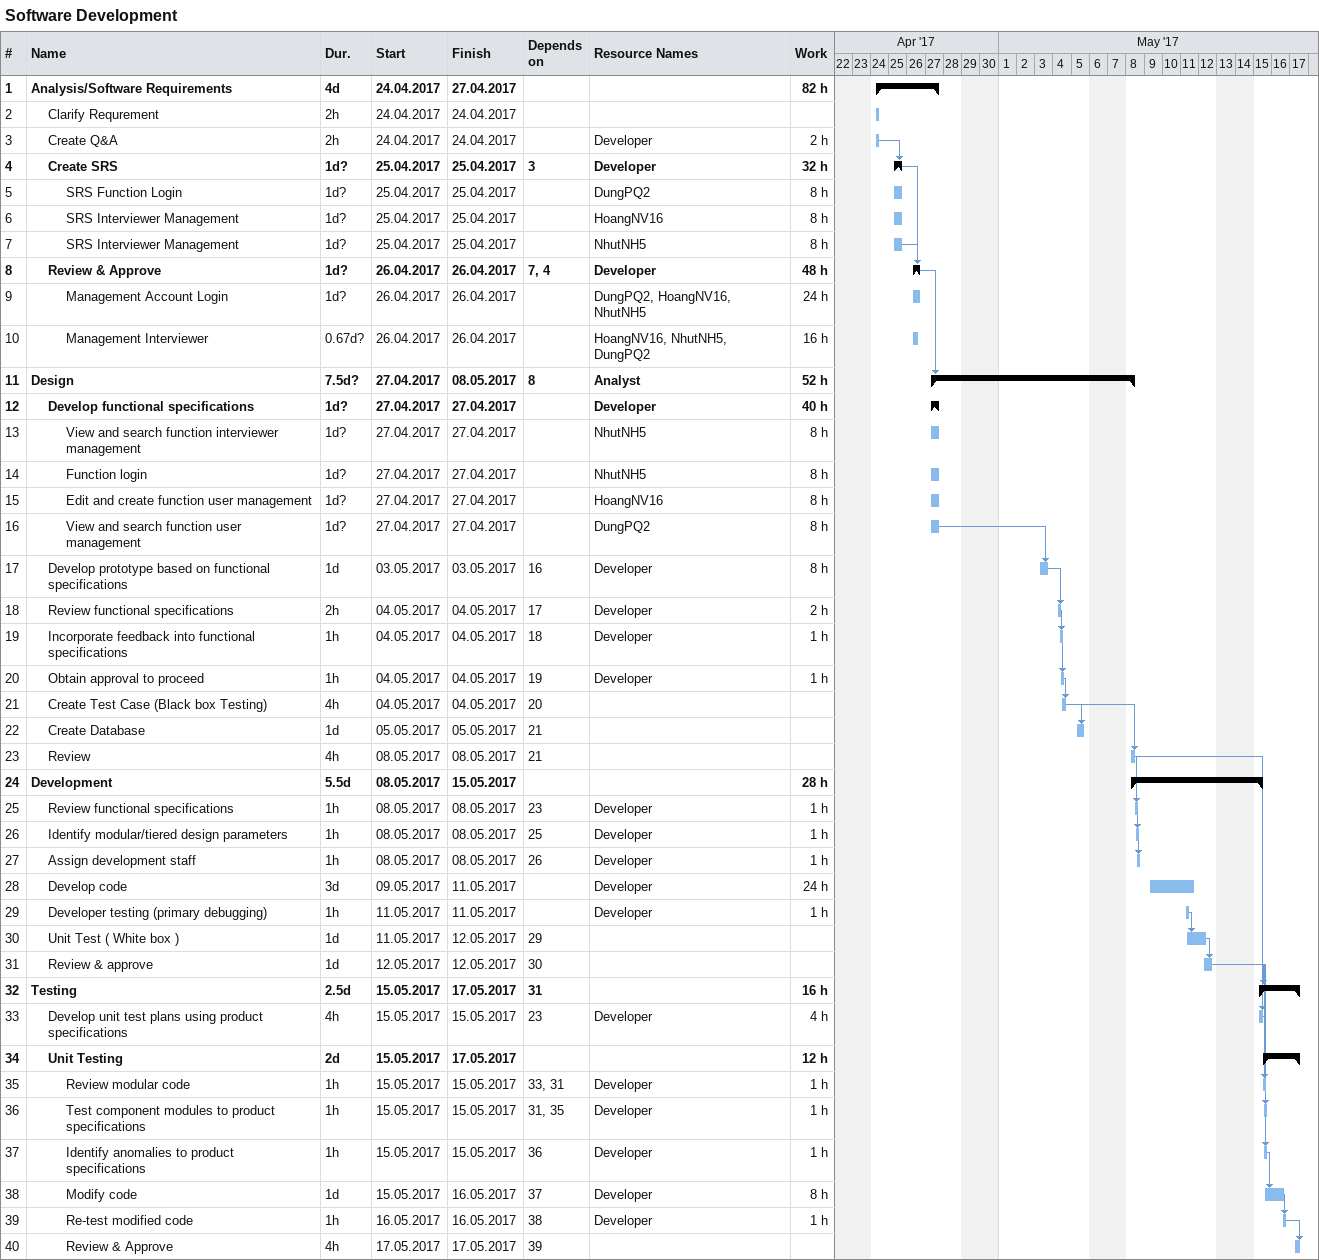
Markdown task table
Software Development

| ID | Level | Task | Duration | Start | Finish | Predecessors | Resources | Work (h) |
|---|---|---|---|---|---|---|---|---|
| 1 | 1 | **Analysis/Software Requirements** | 4d | 2017-04-24 | 2017-04-27 |  |  | 82 |
| 2 | 2 | Clarify Requrement | 2h | 2017-04-24 | 2017-04-24 |  |  |  |
| 3 | 2 | Create Q&A | 2h | 2017-04-24 | 2017-04-24 |  | Developer | 2 |
| 4 | 2 | **Create SRS** | 1d? | 2017-04-25 | 2017-04-25 | 3 | Developer | 32 |
| 5 | 3 | SRS Function Login | 1d? | 2017-04-25 | 2017-04-25 |  | DungPQ2 | 8 |
| 6 | 3 | SRS Interviewer Management | 1d? | 2017-04-25 | 2017-04-25 |  | HoangNV16 | 8 |
| 7 | 3 | SRS Interviewer Management | 1d? | 2017-04-25 | 2017-04-25 |  | NhutNH5 | 8 |
| 8 | 2 | **Review & Approve** | 1d? | 2017-04-26 | 2017-04-26 | 7, 4 | Developer | 48 |
| 9 | 3 | Management Account Login | 1d? | 2017-04-26 | 2017-04-26 |  | DungPQ2, HoangNV16, NhutNH5 | 24 |
| 10 | 3 | Management Interviewer | 0.67d? | 2017-04-26 | 2017-04-26 |  | HoangNV16, NhutNH5, DungPQ2 | 16 |
| 11 | 1 | **Design** | 7.5d? | 2017-04-27 | 2017-05-08 | 8 | Analyst | 52 |
| 12 | 2 | **Develop functional specifications** | 1d? | 2017-04-27 | 2017-04-27 |  | Developer | 40 |
| 13 | 3 | View and search function interviewer management | 1d? | 2017-04-27 | 2017-04-27 |  | NhutNH5 | 8 |
| 14 | 3 | Function login | 1d? | 2017-04-27 | 2017-04-27 |  | NhutNH5 | 8 |
| 15 | 3 | Edit and create function user management | 1d? | 2017-04-27 | 2017-04-27 |  | HoangNV16 | 8 |
| 16 | 3 | View and search function user management | 1d? | 2017-04-27 | 2017-04-27 |  | DungPQ2 | 8 |
| 17 | 2 | Develop prototype based on functional specifications | 1d | 2017-05-03 | 2017-05-03 | 16 | Developer | 8 |
| 18 | 2 | Review functional specifications | 2h | 2017-05-04 | 2017-05-04 | 17 | Developer | 2 |
| 19 | 2 | Incorporate feedback into functional specifications | 1h | 2017-05-04 | 2017-05-04 | 18 | Developer | 1 |
| 20 | 2 | Obtain approval to proceed | 1h | 2017-05-04 | 2017-05-04 | 19 | Developer | 1 |
| 21 | 2 | Create Test Case (Black box Testing) | 4h | 2017-05-04 | 2017-05-04 | 20 |  |  |
| 22 | 2 | Create Database | 1d | 2017-05-05 | 2017-05-05 | 21 |  |  |
| 23 | 2 | Review | 4h | 2017-05-08 | 2017-05-08 | 21 |  |  |
| 24 | 1 | **Development** | 5.5d | 2017-05-08 | 2017-05-15 |  |  | 28 |
| 25 | 2 | Review functional specifications | 1h | 2017-05-08 | 2017-05-08 | 23 | Developer | 1 |
| 26 | 2 | Identify modular/tiered design parameters | 1h | 2017-05-08 | 2017-05-08 | 25 | Developer | 1 |
| 27 | 2 | Assign development staff | 1h | 2017-05-08 | 2017-05-08 | 26 | Developer | 1 |
| 28 | 2 | Develop code | 3d | 2017-05-09 | 2017-05-11 |  | Developer | 24 |
| 29 | 2 | Developer testing (primary debugging) | 1h | 2017-05-11 | 2017-05-11 |  | Developer | 1 |
| 30 | 2 | Unit Test ( White box ) | 1d | 2017-05-11 | 2017-05-12 | 29 |  |  |
| 31 | 2 | Review & approve | 1d | 2017-05-12 | 2017-05-12 | 30 |  |  |
| 32 | 1 | **Testing** | 2.5d | 2017-05-15 | 2017-05-17 | 31 |  | 16 |
| 33 | 2 | Develop unit test plans using product specifications | 4h | 2017-05-15 | 2017-05-15 | 23 | Developer | 4 |
| 34 | 2 | **Unit Testing** | 2d | 2017-05-15 | 2017-05-17 |  |  | 12 |
| 35 | 3 | Review modular code | 1h | 2017-05-15 | 2017-05-15 | 33, 31 | Developer | 1 |
| 36 | 3 | Test component modules to product specifications | 1h | 2017-05-15 | 2017-05-15 | 31, 35 | Developer | 1 |
| 37 | 3 | Identify anomalies to product specifications | 1h | 2017-05-15 | 2017-05-15 | 36 | Developer | 1 |
| 38 | 3 | Modify code | 1d | 2017-05-15 | 2017-05-16 | 37 | Developer | 8 |
| 39 | 3 | Re-test modified code | 1h | 2017-05-16 | 2017-05-16 | 38 | Developer | 1 |
| 40 | 3 | Review & Approve | 4h | 2017-05-17 | 2017-05-17 | 39 |  |  |
